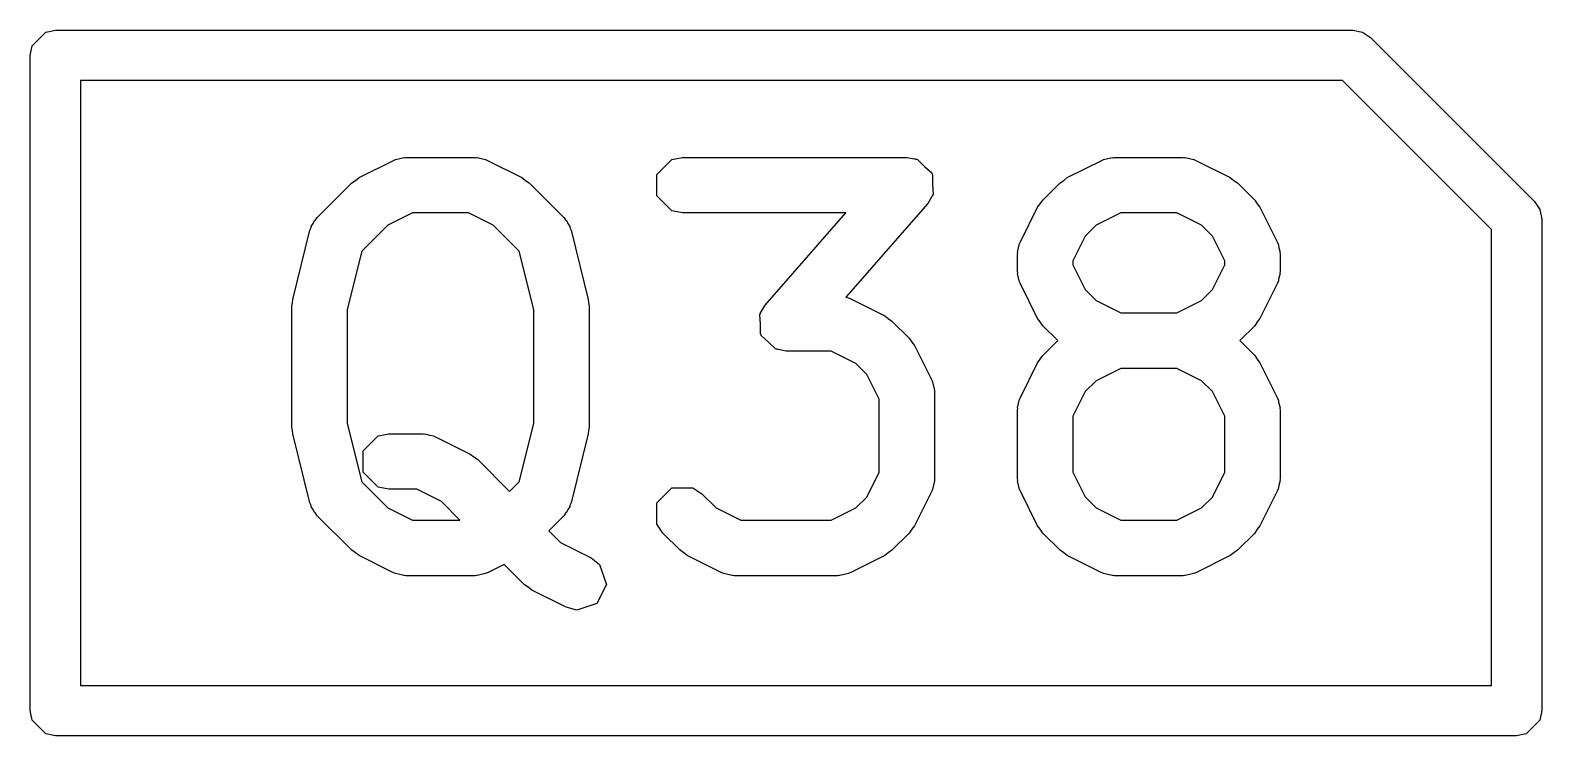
# Model space of a CAD drawing. Header units: millimetres. Extents: x 129 to 276, y -185 to -58.
# Drawn here: x 178.25 to 181.25, y -87.7 to -86.3 of the extents above; entities that cross this region are included whole.
import ezdxf

# ---------------------------------------------------------------- set-up
doc = ezdxf.new("R2010")
doc.units = ezdxf.units.MM
doc.layers.add('F.Fab', color=9, linetype='CONTINUOUS', true_color=0xafafaf)

msp = doc.modelspace()

# ---------------------------------------------------------------- linework, layer by layer
at = {"layer": 'F.Fab', "linetype": 'CONTINUOUS'}
for p, q in [((178.253806, -86.330866), (178.280866, -86.303806)), ((178.280866, -86.303806), (178.3, -86.3)), ((178.3, -86.3), (180.875, -86.3)), ((180.875, -86.3), (180.894134, -86.303806)), ((180.894134, -86.303806), (180.910355, -86.314645)), ((178.25, -86.35), (178.253806, -86.330866)), ((180.910355, -86.314645), (181.235355, -86.639644)), ((178.25, -87.65), (178.25, -86.35)), ((178.35, -86.4), (178.35, -87.6)), ((180.85429, -86.4), (178.35, -86.4)), ((181.15, -86.69571), (180.85429, -86.4)), ((178.902546, -86.592458), (178.971117, -86.558172)), ((178.971117, -86.558172), (178.973773, -86.557444)), ((178.973773, -86.557444), (178.974666, -86.556552)), ((178.974666, -86.556552), (178.983317, -86.554831)), ((178.983317, -86.554831), (178.991815, -86.552504)), ((178.991815, -86.552504), (178.993011, -86.552902)), ((178.993011, -86.552902), (178.995714, -86.552365)), ((178.995714, -86.552365), (179.132857, -86.552365)), ((179.132857, -86.552365), (179.135559, -86.552902)), ((179.135559, -86.552902), (179.136756, -86.552504)), ((179.136756, -86.552504), (179.145253, -86.554831)), ((179.145253, -86.554831), (179.153905, -86.556552)), ((179.153905, -86.556552), (179.154797, -86.557444)), ((179.154797, -86.557444), (179.157454, -86.558172)), ((179.157454, -86.558172), (179.226025, -86.592458)), ((179.493473, -86.586317), (179.523238, -86.556552)), ((179.523238, -86.556552), (179.544286, -86.552365)), ((179.544286, -86.552365), (179.99, -86.552365)), ((179.99, -86.552365), (180.005337, -86.555416)), ((180.005337, -86.555416), (180.00762, -86.555264)), ((180.00762, -86.555264), (180.008516, -86.556048)), ((180.008516, -86.556048), (180.011048, -86.556552)), ((180.011048, -86.556552), (180.02474, -86.570244)), ((180.02474, -86.570244), (180.039301, -86.582985)), ((180.30826, -86.592458), (180.376831, -86.558172)), ((180.376831, -86.558172), (180.379487, -86.557444)), ((180.379487, -86.557444), (180.38038, -86.556552)), ((180.38038, -86.556552), (180.389031, -86.554831)), ((180.389031, -86.554831), (180.397529, -86.552504)), ((180.397529, -86.552504), (180.398725, -86.552902)), ((180.398725, -86.552902), (180.401428, -86.552365)), ((180.401428, -86.552365), (180.538571, -86.552365)), ((180.538571, -86.552365), (180.541273, -86.552902)), ((180.541273, -86.552902), (180.542469, -86.552504)), ((180.542469, -86.552504), (180.550965, -86.55483)), ((180.550965, -86.55483), (180.559619, -86.556552)), ((180.559619, -86.556552), (180.560511, -86.557444)), ((180.560511, -86.557444), (180.563168, -86.558172)), ((180.563168, -86.558172), (180.63174, -86.592458)), ((178.81968, -86.671331), (178.888253, -86.60276)), ((178.888253, -86.60276), (178.895583, -86.597861)), ((178.895583, -86.597861), (178.902546, -86.592458)), ((179.226025, -86.592458), (179.232981, -86.597857)), ((179.232981, -86.597857), (179.240319, -86.60276)), ((179.240319, -86.60276), (179.308891, -86.671331)), ((179.493473, -86.628413), (179.493473, -86.586317)), ((180.039301, -86.582985), (180.03943, -86.584934)), ((180.03943, -86.584934), (180.040813, -86.586317)), ((180.040813, -86.586317), (180.040813, -86.605665)), ((180.040813, -86.605665), (180.042101, -86.624986)), ((180.25968, -86.637046), (180.293966, -86.60276)), ((180.293966, -86.60276), (180.301303, -86.597857)), ((180.301303, -86.597857), (180.30826, -86.592458)), ((180.63174, -86.592458), (180.638702, -86.597862)), ((180.638702, -86.597862), (180.646034, -86.602761)), ((180.646034, -86.602761), (180.680319, -86.637047)), ((179.523238, -86.658178), (179.493473, -86.628413)), ((180.039197, -86.630028), (180.031392, -86.643583)), ((180.040813, -86.628413), (180.039197, -86.630028)), ((180.042101, -86.624986), (180.040813, -86.627222)), ((180.040813, -86.627222), (180.040813, -86.628413)), ((180.25478, -86.644379), (180.25968, -86.637046)), ((180.680319, -86.637047), (180.685217, -86.644377)), ((181.235355, -86.639644), (181.246194, -86.655865)), ((179.008697, -86.662365), (178.959723, -86.686851)), ((179.119874, -86.662365), (179.008697, -86.662365)), ((179.168847, -86.686852), (179.119874, -86.662365)), ((179.544286, -86.662365), (179.523238, -86.658178)), ((179.868793, -86.662365), (179.544286, -86.662365)), ((179.708608, -86.845433), (179.868793, -86.662365)), ((180.031392, -86.643583), (179.868487, -86.82976)), ((180.215092, -86.719911), (180.249378, -86.65134)), ((180.249378, -86.65134), (180.25478, -86.644379)), ((180.414411, -86.662365), (180.365438, -86.686851)), ((180.525588, -86.662365), (180.414411, -86.662365)), ((180.574565, -86.686854), (180.525588, -86.662365)), ((180.685217, -86.644377), (180.690621, -86.65134)), ((180.690621, -86.65134), (180.724907, -86.719911)), ((181.246194, -86.655865), (181.246194, -86.655866)), ((181.246194, -86.655866), (181.25, -86.675)), ((178.770927, -86.834025), (178.805213, -86.696882)), ((178.805213, -86.696882), (178.807757, -86.691495)), ((178.807757, -86.691495), (178.807758, -86.689175)), ((178.807758, -86.689175), (178.811499, -86.683574)), ((178.811499, -86.683574), (178.81438, -86.677478)), ((178.81438, -86.677478), (178.816371, -86.676283)), ((178.816371, -86.676283), (178.81968, -86.671331)), ((178.959723, -86.686851), (178.908233, -86.738341)), ((179.220336, -86.738339), (179.168847, -86.686852)), ((179.308891, -86.671331), (179.3122, -86.676284)), ((179.3122, -86.676284), (179.314191, -86.677479)), ((179.314191, -86.677479), (179.317069, -86.683572)), ((179.317069, -86.683572), (179.320813, -86.689175)), ((179.320813, -86.689175), (179.320813, -86.691496)), ((179.320813, -86.691496), (179.323358, -86.696883)), ((179.323358, -86.696883), (179.357643, -86.834026)), ((180.365438, -86.686851), (180.343771, -86.708518)), ((180.596225, -86.708515), (180.574565, -86.686854)), ((181.15, -87.6), (181.15, -86.69571)), ((181.25, -86.675), (181.25, -87.65)), ((180.211751, -86.732111), (180.213472, -86.72346)), ((180.213472, -86.72346), (180.214364, -86.722567)), ((180.214364, -86.722567), (180.215092, -86.719911)), ((180.343771, -86.708518), (180.319285, -86.757491)), ((180.620714, -86.757491), (180.596225, -86.708515)), ((180.724907, -86.719911), (180.725634, -86.722567)), ((180.725634, -86.722567), (180.726527, -86.72346)), ((180.726527, -86.72346), (180.728247, -86.732111)), ((178.908233, -86.738341), (178.879285, -86.854137)), ((179.249285, -86.854136), (179.220336, -86.738339)), ((180.209285, -86.744508), (180.209822, -86.741805)), ((180.209285, -86.778794), (180.209285, -86.744508)), ((180.209424, -86.740609), (180.211751, -86.732111)), ((180.209822, -86.741805), (180.209424, -86.740609)), ((180.319285, -86.757491), (180.319285, -86.76581)), ((180.620714, -86.76581), (180.620714, -86.757491)), ((180.728247, -86.732111), (180.730575, -86.740609)), ((180.730575, -86.740609), (180.730176, -86.741805)), ((180.730176, -86.741805), (180.730714, -86.744508)), ((180.730714, -86.744508), (180.730714, -86.778794)), ((180.209822, -86.781496), (180.209285, -86.778794)), ((180.209424, -86.782693), (180.209822, -86.781496)), ((180.211751, -86.79119), (180.209424, -86.782693)), ((180.319285, -86.76581), (180.343771, -86.814783)), ((180.596225, -86.814786), (180.620714, -86.76581)), ((180.730575, -86.782693), (180.728247, -86.79119)), ((180.730714, -86.778794), (180.730176, -86.781496)), ((180.730176, -86.781496), (180.730575, -86.782693)), ((180.213472, -86.799842), (180.211751, -86.79119)), ((180.214364, -86.800734), (180.213472, -86.799842)), ((180.215092, -86.803391), (180.214364, -86.800734)), ((180.249378, -86.871962), (180.215092, -86.803391)), ((180.343771, -86.814783), (180.365438, -86.83645)), ((180.574565, -86.836447), (180.596225, -86.814786)), ((180.724907, -86.803391), (180.690621, -86.871962)), ((180.725634, -86.800734), (180.724907, -86.803391)), ((180.726527, -86.799842), (180.725634, -86.800734)), ((180.728247, -86.79119), (180.726527, -86.799842)), ((178.769285, -86.847365), (178.770599, -86.840757)), ((178.769285, -87.087365), (178.769285, -86.847365)), ((178.770599, -86.840757), (178.770927, -86.834025)), ((179.357643, -86.834026), (179.35797, -86.840757)), ((179.35797, -86.840757), (179.359285, -86.847365)), ((179.359285, -86.847365), (179.359285, -87.087365)), ((179.700803, -86.858986), (179.708608, -86.845433)), ((179.868487, -86.82976), (179.873905, -86.830838)), ((179.873905, -86.830838), (179.874797, -86.83173)), ((179.874797, -86.83173), (179.877454, -86.832458)), ((179.877454, -86.832458), (179.946026, -86.866744)), ((180.365438, -86.83645), (180.414411, -86.860937)), ((180.525588, -86.860937), (180.574565, -86.836447)), ((178.879285, -86.854137), (178.879285, -87.080593)), ((179.249285, -87.080593), (179.249285, -86.854136)), ((179.697899, -86.864031), (179.699187, -86.861794)), ((179.699187, -86.883351), (179.697899, -86.864031)), ((179.699187, -86.860603), (179.700803, -86.858986)), ((179.699187, -86.861794), (179.699187, -86.860603)), ((179.946026, -86.866744), (179.952986, -86.872146)), ((179.952986, -86.872146), (179.96032, -86.877046)), ((179.96032, -86.877046), (179.994605, -86.911331)), ((180.25478, -86.878922), (180.249378, -86.871962)), ((180.25968, -86.886256), (180.25478, -86.878922)), ((180.414411, -86.860937), (180.525588, -86.860937)), ((180.685217, -86.878924), (180.680319, -86.886255)), ((180.690621, -86.871962), (180.685217, -86.878924)), ((179.699187, -86.902699), (179.699187, -86.883351)), ((179.700568, -86.90408), (179.699187, -86.902699)), ((179.700699, -86.906032), (179.700568, -86.90408)), ((179.715263, -86.918775), (179.700699, -86.906032)), ((180.28936, -86.915936), (180.25968, -86.886256)), ((180.680319, -86.886255), (180.650638, -86.915936)), ((179.728952, -86.932464), (179.715263, -86.918775)), ((179.731483, -86.932967), (179.728952, -86.932464)), ((179.73238, -86.933752), (179.731483, -86.932967)), ((179.734662, -86.933599), (179.73238, -86.933752)), ((179.75, -86.936651), (179.734662, -86.933599)), ((179.839874, -86.936651), (179.75, -86.936651)), ((179.888849, -86.961139), (179.839874, -86.936651)), ((179.994605, -86.911331), (179.999502, -86.918661)), ((179.999502, -86.918661), (180.004907, -86.925625)), ((180.004907, -86.925625), (180.039194, -86.994197)), ((180.25968, -86.945617), (180.28936, -86.915936)), ((180.650638, -86.915936), (180.680319, -86.945618)), ((179.910513, -86.982803), (179.888849, -86.961139)), ((180.215092, -87.028483), (180.249378, -86.959911)), ((180.249378, -86.959911), (180.25478, -86.95295)), ((180.25478, -86.95295), (180.25968, -86.945617)), ((180.680319, -86.945618), (180.685214, -86.952944)), ((180.685214, -86.952944), (180.690621, -86.959911)), ((180.690621, -86.959911), (180.724908, -87.028483)), ((179.935, -87.031777), (179.910513, -86.982803)), ((180.039194, -86.994197), (180.039921, -86.996854)), ((180.039921, -86.996854), (180.040813, -86.997746)), ((180.040813, -86.997746), (180.042531, -87.006386)), ((180.365436, -86.995424), (180.343773, -87.017087)), ((180.414412, -86.970937), (180.365436, -86.995424)), ((180.525587, -86.970937), (180.414412, -86.970937)), ((180.574565, -86.995425), (180.525587, -86.970937)), ((180.596225, -87.017086), (180.574565, -86.995425)), ((180.042531, -87.006386), (180.044862, -87.014896)), ((180.044862, -87.014896), (180.044462, -87.016093)), ((180.044462, -87.016093), (180.045, -87.018794)), ((180.045, -87.018794), (180.045, -87.190222)), ((180.214364, -87.031139), (180.215092, -87.028483)), ((180.343773, -87.017087), (180.319285, -87.066063)), ((180.620714, -87.066063), (180.596225, -87.017086)), ((180.724908, -87.028483), (180.725635, -87.03114)), ((179.935, -87.177239), (179.935, -87.031777)), ((180.209285, -87.05308), (180.209822, -87.050377)), ((180.209285, -87.190222), (180.209285, -87.05308)), ((180.209424, -87.049182), (180.21175, -87.040685)), ((180.209822, -87.050377), (180.209424, -87.049182)), ((180.21175, -87.040685), (180.213472, -87.032032)), ((180.213472, -87.032032), (180.214364, -87.031139)), ((180.725635, -87.03114), (180.726527, -87.032032)), ((180.726527, -87.032032), (180.728245, -87.040672)), ((180.728245, -87.040672), (180.730576, -87.049182)), ((180.730576, -87.049182), (180.730176, -87.050379)), ((180.730176, -87.050379), (180.730714, -87.05308)), ((180.730714, -87.05308), (180.730714, -87.190222)), ((178.770599, -87.093972), (178.769285, -87.087365)), ((178.879285, -87.080593), (178.908234, -87.196389)), ((179.220336, -87.196389), (179.249285, -87.080593)), ((179.359285, -87.087365), (179.35797, -87.093972)), ((180.319285, -87.066063), (180.319285, -87.177238)), ((180.620714, -87.177239), (180.620714, -87.066063)), ((178.770927, -87.100705), (178.770599, -87.093972)), ((178.805213, -87.237848), (178.770927, -87.100705)), ((178.910615, -87.134889), (178.94038, -87.105124)), ((178.94038, -87.105124), (178.961428, -87.100937)), ((178.961428, -87.100937), (179.03, -87.100937)), ((179.03, -87.100937), (179.0327, -87.101474)), ((179.0327, -87.101474), (179.033898, -87.101075)), ((179.033898, -87.101075), (179.042406, -87.103404)), ((179.042406, -87.103404), (179.051048, -87.105124)), ((179.051048, -87.105124), (179.051939, -87.106015)), ((179.051939, -87.106015), (179.054596, -87.106743)), ((179.054596, -87.106743), (179.123167, -87.141028)), ((179.357643, -87.100704), (179.323358, -87.237847)), ((179.35797, -87.093972), (179.357643, -87.100704)), ((178.910615, -87.176985), (178.910615, -87.134889)), ((179.123167, -87.141028), (179.130133, -87.146434)), ((179.130133, -87.146434), (179.137462, -87.151331)), ((178.94038, -87.20675), (178.910615, -87.176985)), ((179.137462, -87.151331), (179.201428, -87.215297)), ((179.910511, -87.226215), (179.935, -87.177239)), ((180.319285, -87.177238), (180.343773, -87.226214)), ((180.596225, -87.226215), (180.620714, -87.177239)), ((178.908234, -87.196389), (178.959722, -87.247877)), ((178.961428, -87.210937), (178.94038, -87.20675)), ((179.201428, -87.215297), (179.220336, -87.196389)), ((179.493473, -87.237746), (179.52324, -87.20798)), ((179.52324, -87.20798), (179.565334, -87.207981)), ((179.565334, -87.207981), (179.583177, -87.219904)), ((180.042531, -87.202629), (180.040813, -87.21127)), ((180.044862, -87.19412), (180.042531, -87.202629)), ((180.045, -87.190222), (180.044462, -87.192922)), ((180.044462, -87.192922), (180.044862, -87.19412)), ((180.209822, -87.192924), (180.209285, -87.190222)), ((180.209424, -87.19412), (180.209822, -87.192924)), ((180.21175, -87.202616), (180.209424, -87.19412)), ((180.213472, -87.21127), (180.21175, -87.202616)), ((180.728245, -87.202629), (180.726527, -87.21127)), ((180.730576, -87.19412), (180.728245, -87.202629)), ((180.730714, -87.190222), (180.730176, -87.192922)), ((180.730176, -87.192922), (180.730576, -87.19412)), ((178.807758, -87.243235), (178.805213, -87.237848)), ((179.017016, -87.210937), (178.961428, -87.210937)), ((179.06599, -87.235423), (179.017016, -87.210937)), ((179.102932, -87.272365), (179.06599, -87.235423)), ((179.323358, -87.237847), (179.320813, -87.243234)), ((179.493472, -87.27984), (179.493473, -87.237746)), ((179.583177, -87.219904), (179.611149, -87.247876)), ((179.888851, -87.247876), (179.910511, -87.226215)), ((180.039194, -87.214819), (180.004907, -87.283391)), ((180.039921, -87.212161), (180.039194, -87.214819)), ((180.040813, -87.21127), (180.039921, -87.212161)), ((180.214364, -87.212162), (180.213472, -87.21127)), ((180.215092, -87.214819), (180.214364, -87.212162)), ((180.249378, -87.283391), (180.215092, -87.214819)), ((180.343773, -87.226214), (180.365436, -87.247877)), ((180.574565, -87.247876), (180.596225, -87.226215)), ((180.724908, -87.214819), (180.690621, -87.283391)), ((180.725635, -87.212161), (180.724908, -87.214819)), ((180.726527, -87.21127), (180.725635, -87.212161)), ((178.807758, -87.245555), (178.807758, -87.243235)), ((178.811499, -87.251155), (178.807758, -87.245555)), ((178.81438, -87.257252), (178.811499, -87.251155)), ((178.816371, -87.258446), (178.81438, -87.257252)), ((178.81968, -87.263399), (178.816371, -87.258446)), ((178.888252, -87.331971), (178.81968, -87.263399)), ((178.959722, -87.247877), (179.008698, -87.272365)), ((179.308891, -87.263399), (179.27921, -87.293079)), ((179.3122, -87.258445), (179.308891, -87.263399)), ((179.314191, -87.257251), (179.3122, -87.258445)), ((179.317069, -87.251157), (179.314191, -87.257251)), ((179.320813, -87.245555), (179.317069, -87.251157)), ((179.320813, -87.243234), (179.320813, -87.245555)), ((179.611149, -87.247876), (179.660127, -87.272365)), ((179.839873, -87.272365), (179.888851, -87.247876)), ((180.365436, -87.247877), (180.414412, -87.272365)), ((180.525587, -87.272365), (180.574565, -87.247876)), ((179.008698, -87.272365), (179.102932, -87.272365)), ((179.27921, -87.293079), (179.30258, -87.31645)), ((179.505395, -87.297684), (179.493472, -87.27984)), ((179.53968, -87.33197), (179.505395, -87.297684)), ((179.660127, -87.272365), (179.839873, -87.272365)), ((179.994605, -87.297684), (179.96032, -87.33197)), ((179.9995, -87.290357), (179.994605, -87.297684)), ((180.004907, -87.283391), (179.9995, -87.290357)), ((180.25478, -87.290351), (180.249378, -87.283391)), ((180.25968, -87.297685), (180.25478, -87.290351)), ((180.293966, -87.331971), (180.25968, -87.297685)), ((180.414412, -87.272365), (180.525587, -87.272365)), ((180.680319, -87.297684), (180.646034, -87.33197)), ((180.685214, -87.290357), (180.680319, -87.297684)), ((180.690621, -87.283391), (180.685214, -87.290357)), ((179.30258, -87.31645), (179.363168, -87.346744)), ((178.89558, -87.336867), (178.888252, -87.331971)), ((178.902547, -87.342274), (178.89558, -87.336867)), ((178.971117, -87.376558), (178.902547, -87.342274)), ((179.363168, -87.346744), (179.380121, -87.359902)), ((179.380121, -87.359902), (179.393433, -87.399836)), ((179.547006, -87.336865), (179.53968, -87.33197)), ((179.553975, -87.342274), (179.547006, -87.336865)), ((179.622546, -87.376559), (179.553975, -87.342274)), ((179.946025, -87.342274), (179.877453, -87.376559)), ((179.952991, -87.336867), (179.946025, -87.342274)), ((179.96032, -87.33197), (179.952991, -87.336867)), ((180.301298, -87.33687), (180.293966, -87.331971)), ((180.308261, -87.342274), (180.301298, -87.33687)), ((180.376831, -87.376558), (180.308261, -87.342274)), ((180.631739, -87.342274), (180.563167, -87.376559)), ((180.638705, -87.336867), (180.631739, -87.342274)), ((180.646034, -87.33197), (180.638705, -87.336867)), ((178.973773, -87.377285), (178.971117, -87.376558)), ((178.974666, -87.378178), (178.973773, -87.377285)), ((178.983319, -87.379899), (178.974666, -87.378178)), ((178.991816, -87.382226), (178.983319, -87.379899)), ((178.993011, -87.381827), (178.991816, -87.382226)), ((178.995714, -87.382365), (178.993011, -87.381827)), ((179.132857, -87.382365), (178.995714, -87.382365)), ((179.135557, -87.381827), (179.132857, -87.382365)), ((179.136755, -87.382227), (179.135557, -87.381827)), ((179.145263, -87.379897), (179.136755, -87.382227)), ((179.153905, -87.378178), (179.145263, -87.379897)), ((179.154796, -87.377286), (179.153905, -87.378178)), ((179.157453, -87.376559), (179.154796, -87.377286)), ((179.190568, -87.360001), (179.157453, -87.376559)), ((179.23111, -87.400542), (179.190568, -87.360001)), ((179.625203, -87.377286), (179.622546, -87.376559)), ((179.626095, -87.378178), (179.625203, -87.377286)), ((179.634743, -87.379898), (179.626095, -87.378178)), ((179.643245, -87.382226), (179.634743, -87.379898)), ((179.64444, -87.381827), (179.643245, -87.382226)), ((179.647143, -87.382365), (179.64444, -87.381827)), ((179.852857, -87.382365), (179.647143, -87.382365)), ((179.855557, -87.381827), (179.852857, -87.382365)), ((179.856755, -87.382227), (179.855557, -87.381827)), ((179.865263, -87.379897), (179.856755, -87.382227)), ((179.873905, -87.378178), (179.865263, -87.379897)), ((179.874796, -87.377286), (179.873905, -87.378178)), ((179.877453, -87.376559), (179.874796, -87.377286)), ((180.379487, -87.377285), (180.376831, -87.376558)), ((180.38038, -87.378178), (180.379487, -87.377285)), ((180.389033, -87.379899), (180.38038, -87.378178)), ((180.39753, -87.382226), (180.389033, -87.379899)), ((180.398725, -87.381827), (180.39753, -87.382226)), ((180.401428, -87.382365), (180.398725, -87.381827)), ((180.538571, -87.382365), (180.401428, -87.382365)), ((180.541271, -87.381827), (180.538571, -87.382365)), ((180.542469, -87.382227), (180.541271, -87.381827)), ((180.550977, -87.379897), (180.542469, -87.382227)), ((180.559619, -87.378178), (180.550977, -87.379897)), ((180.56051, -87.377286), (180.559619, -87.378178)), ((180.563167, -87.376559), (180.56051, -87.377286)), ((179.23844, -87.40544), (179.23111, -87.400542)), ((179.245403, -87.410844), (179.23844, -87.40544)), ((179.313974, -87.44513), (179.245403, -87.410844)), ((179.393433, -87.399836), (179.374606, -87.437487)), ((179.334672, -87.450798), (179.313974, -87.44513)), ((179.374606, -87.437487), (179.334672, -87.450798)), ((178.35, -87.6), (181.15, -87.6)), ((178.253806, -87.669134), (178.25, -87.65)), ((181.25, -87.65), (181.246194, -87.669134)), ((178.280866, -87.696194), (178.253806, -87.669134)), ((181.246194, -87.669134), (181.219134, -87.696194)), ((178.3, -87.7), (178.280866, -87.696194)), ((181.2, -87.7), (178.3, -87.7)), ((181.219134, -87.696194), (181.2, -87.7))]:
    msp.add_line(p, q, dxfattribs=at)

doc.saveas('drawing.dxf')
